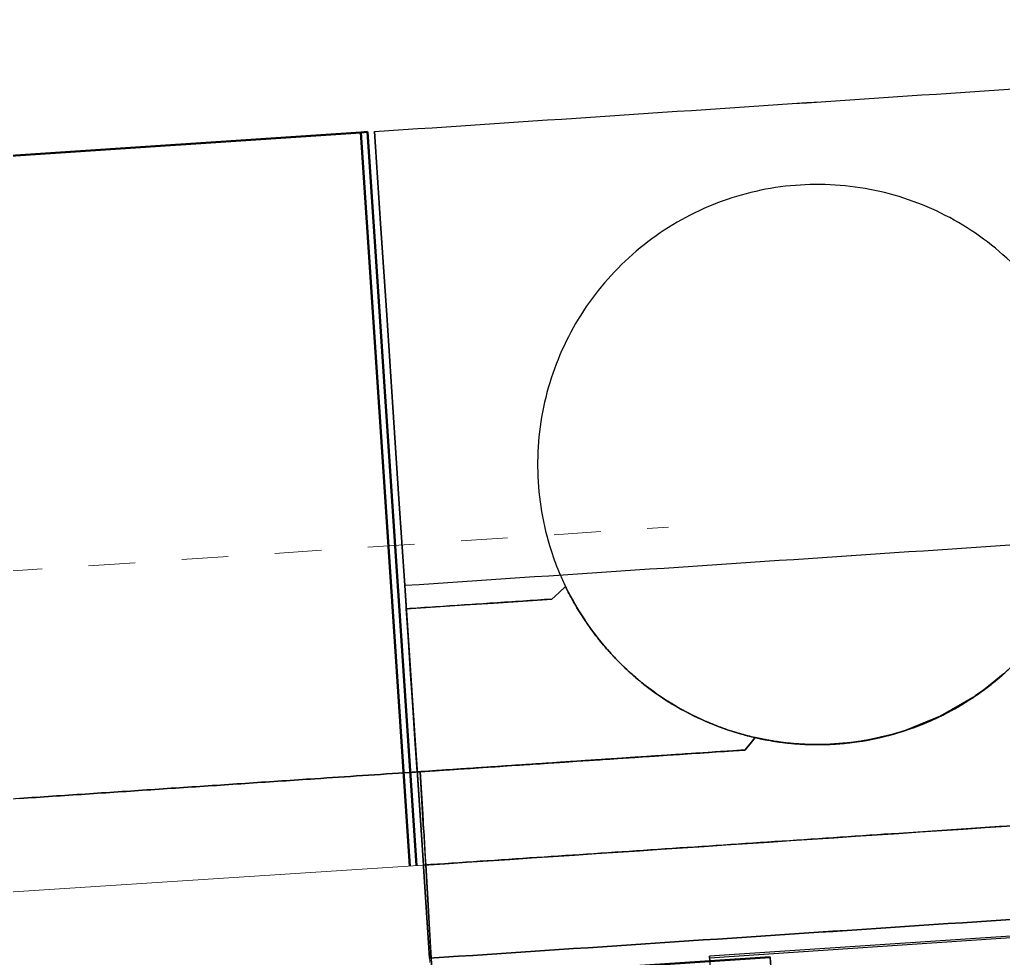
# Model space of a CAD drawing. Header units: metres. Extents: x -1161 to -1081, y 0 to 563.
# Drawn here: x -1095.855 to -1093.747, y 544.943 to 546.954 of the extents above; entities that cross this region are included whole.
import ezdxf

# ---------------------------------------------------------------- set-up
doc = ezdxf.new("R2010")
doc.units = ezdxf.units.M
doc.linetypes.add('JacobsDash', pattern=[0.0045, 0.003, -0.0015])
doc.linetypes.add('JacobsGridLine', pattern=[0.0145, 0.01, -0.001, 0.0025, -0.001])
for name, color, linetype, lineweight in [('A-FLOR', 7, 'Continuous', 50), ('A-FLOR-HDLN', 7, 'JacobsDash', 18), ('A-GENM', 7, 'Continuous', 35), ('S-BEAM', 7, 'Continuous', 50), ('S-GRID', 7, 'Continuous', 9)]:
    doc.layers.add(name, color=color, linetype=linetype, lineweight=lineweight)

# ---------------------------------------------------------------- blocks, each defined once
blk = doc.blocks.new('Foundations-Piles - Px-1200-66435275-DRG-2873121 - DECK SLAB GENERAL ARRANGEMENT PLAN')
at = {"layer": 'A-GENM', "color": 9, "lineweight": 25, "true_color": 0xbebebe}
for start, end in [(98.1818, 106.3636), (98.1818, 106.3636), (90, 98.1818), (90, 98.1818), (81.8182, 90), (81.8182, 90), (73.6364, 81.8182), (73.6364, 81.8182), (106.3636, 114.5455), (106.3636, 114.5455), (65.4545, 73.6364), (65.4545, 73.6364), (114.5455, 122.7273), (114.5455, 122.7273), (57.2727, 65.4545), (57.2727, 65.4545), (122.7273, 128.2031), (122.7273, 128.2031), (49.0909, 57.2727), (49.0909, 57.2727), (128.2132, 130.9091), (128.2132, 130.8448), (130.9091, 139.0909), (131.0714, 138.9381), (130.9091, 131.0714), (40.9091, 49.0909), (40.9091, 49.0909), (139.0909, 147.2727), (139.4167, 147.0378), (139.0909, 139.4167), (138.9381, 139.0909), (32.7273, 40.9091), (32.7273, 40.9091), (147.2727, 155.4545), (147.6999, 155.1449), (147.2727, 147.5551), (147.0378, 147.2727), (24.5455, 32.7273), (24.5455, 32.7273), (155.4545, 163.6364), (155.9382, 163.2609), (155.4545, 155.9382), (155.1676, 155.4545), (16.3636, 24.5455), (16.3636, 24.5455), (163.6364, 171.8182), (163.6364, 164.1427), (163.2889, 163.6364), (8.1818, 16.3636), (8.1818, 16.3636), (164.1427, 171.3874), (171.8182, 180), (171.8182, 172.3212), (171.3874, 171.8182), (0, 8.1818), (0, 8.1818), (172.3212, 179.5267), (179.5267, 180), (180, 180.4794), (180, 188.1818), (351.8182, 0), (351.8182, 0), (180.4794, 185.4352), (185.4352, 187.6589), (188.1818, 196.3636), (188.7301, 188.9568), (188.9568, 193.5449), (343.6364, 351.8182), (343.6364, 351.8182), (193.5449, 195.872), (196.3636, 204.5455), (196.9445, 201.7592), (335.4545, 343.6364), (335.4545, 343.6364), (201.7592, 204.0906), (204.5455, 212.7273), (327.2727, 335.4545), (327.2727, 335.4545), (205.1214, 210.2919), (210.2919, 212.3144), (212.7273, 220.9091), (213.3031, 220.5426), (319.0909, 327.2727), (319.0909, 327.2727), (220.9091, 229.0909), (221.4731, 228.7748), (310.9091, 319.0909), (312.0383, 319.0909), (229.0909, 237.2727), (229.6289, 231.5729), (302.7273, 310.9091), (308.7028, 312.0383), (231.5729, 236.8737), (304.1732, 308.7028), (237.2727, 245.4545), (294.5455, 302.7273), (300.7734, 304.1732), (237.7676, 240.067), (240.067, 244.8605), (296.2941, 300.7734), (244.8605, 245.2495), (245.4545, 253.6364), (245.8854, 248.2707), (286.3636, 294.5455), (292.879, 296.2941), (248.2707, 252.8482), (286.4732, 288.5053), (288.5053, 292.879), (252.8482, 253.4913), (253.6364, 261.8182), (253.9772, 256.376), (256.376, 260.8371), (278.1818, 286.3636), (278.2285, 280.4936), (280.4936, 284.8126), (284.8126, 286.0888), (260.8371, 261.7354), (261.8182, 269.2098), (262.0368, 264.4363), (264.4363, 268.8272), (268.8272, 269.2098), (269.2098, 269.9441), (269.2098, 270), (270, 273.0219), (270, 272.4234), (272.4723, 273.0219), (273.0469, 278.1818), (273.0469, 276.8189), (276.8189, 278.05)]:
    blk.add_arc((0, 0), 0.6, start, end, dxfattribs=at)
at = {"layer": 'A-GENM', "color": 254, "lineweight": 25, "true_color": 0xd1d1d1}
for start, end in [(187.6589, 188.1818), (188.1818, 188.7301), (195.872, 196.3636), (196.3636, 196.9299), (204.0906, 204.9312), (204.9312, 205.1214), (212.3144, 212.9171), (212.9171, 213.3031), (220.5426, 220.8958), (220.9091, 221.4731), (228.8877, 229.6289), (237.0106, 237.2727), (237.2727, 237.7676), (245.2495, 245.8854), (253.4913, 253.9772), (286.0888, 286.3636), (261.8182, 262.0368), (278.05, 278.1818)]:
    blk.add_arc((0, 0), 0.6, start, end, dxfattribs=at)
blk = doc.blocks.new('StitchPour_RS36B_01 - StitchPour_RS36B_01-61148557-DRG-2873121 - DECK SLAB GENERAL ARRANGEMENT PLAN')
at = {"layer": 'A-GENM', "color": 253, "lineweight": 25, "true_color": 0xa3a3a3}
for p, q in [((146.1777, -1.5341), (146.1066, -1.5581)), ((146.1066, -1.5581), (146.0356, -1.5821)), ((146.0356, -1.5821), (145.9645, -1.6062)), ((145.9645, -1.6062), (145.8935, -1.6302)), ((145.8935, -1.6302), (145.8225, -1.6543)), ((145.8225, -1.6543), (145.7514, -1.6783)), ((145.7514, -1.6783), (145.6804, -1.7024)), ((145.6804, -1.7024), (145.6093, -1.7264))]:
    blk.add_line(p, q, dxfattribs=at)
at = {"layer": 'A-GENM', "color": 253, "lineweight": 25, "true_color": 0xa3a3a3, "flags": 128}
blk.add_lwpolyline([(145.6093, -1.7264), (145.6804, -1.7024), (145.7514, -1.6783), (145.8225, -1.6543), (145.8935, -1.6302), (145.9645, -1.6062), (146.0356, -1.5821), (146.1066, -1.5581), (146.1777, -1.5341)], dxfattribs=at)
at = {"layer": 'A-GENM', "color": 253, "lineweight": 25, "true_color": 0xa3a3a3}
for points, knots in [([(147.3113, -4.8835), (147.145, -4.3923), (146.7672, -3.2758), (146.3893, -2.1593), (146.1777, -1.5341)], [-0.1785667, -0.1785667, -0.1785667, -0.1785667, -0.1, 0, 0, 0, 0]), ([(145.6093, -1.7264), (145.7681, -2.1953), (146.0855, -3.1331), (146.4591, -4.237), (146.6739, -4.872), (146.7301, -5.038)], [-1, -1, -1, -1, -0.925, -0.85, -0.8234466, -0.8234466, -0.8234466, -0.8234466])]:
    blk.add_open_spline(points, degree=3, knots=knots, dxfattribs=at)
at = {"layer": 'A-GENM', "color": 9, "lineweight": 25, "true_color": 0xbebebe}
for points in [[(146.4951, -2.472), (146.3893, -2.1593), (146.2835, -1.8467), (146.1777, -1.5341)], [(145.9268, -2.6642), (145.8731, -2.5057), (145.8195, -2.3472), (145.7658, -2.1887)], [(146.8126, -3.4098), (146.7068, -3.0972), (146.601, -2.7846), (146.4951, -2.472)], [(146.2442, -3.602), (146.1384, -3.2894), (146.0326, -2.9768), (145.9268, -2.6642)]]:
    blk.add_open_spline(points, degree=3, dxfattribs=at)
at = {"layer": 'A-GENM', "color": 253, "lineweight": 25, "true_color": 0xa3a3a3}
blk.add_open_spline([(145.7658, -2.1887), (145.7137, -2.0346), (145.6615, -1.8805), (145.6093, -1.7264)], degree=3, dxfattribs=at)
blk = doc.blocks.new('SCR_SE_1 - SCR_SE_1-66993702-DRG-2873121 - DECK SLAB GENERAL ARRANGEMENT PLAN')
at = {"layer": 'A-GENM', "color": 253, "lineweight": 25, "true_color": 0xa3a3a3}
for p, q in [((0, 0.004), (0, 0)), ((0, 0.004), (1.18, 0.004)), ((0.0017, -0.3281), (0, 0.004)), ((0, 0), (1.18, 0)), ((0.0009, -0.1854), (0, 0)), ((1.18, 0), (1.18, 0.004)), ((1.18, 0.004), (1.182, -0.357)), ((1.18, 0), (1.182, -0.357)), ((0.0017, -0.3281), (0.0009, -0.1854)), ((0.0017, -0.3321), (0.0017, -0.3281)), ((1.182, -0.357), (0.0017, -0.3281)), ((0.0017, -0.3318), (0.0017, -0.3281)), ((1.106, -0.3591), (0.0017, -0.3321)), ((1.182, -0.357), (1.182, -0.3609)), ((1.182, -0.357), (1.182, -0.3609)), ((1.1075, -0.3591), (1.106, -0.3591)), ((1.182, -0.3609), (1.1075, -0.3591))]:
    blk.add_line(p, q, dxfattribs=at)
blk = doc.blocks.new('PLATE ph - PLATE ph-V17-DRG-2873121 - DECK SLAB GENERAL ARRANGEMENT PLAN')
at = {"layer": 'A-GENM', "color": 253, "lineweight": 25, "true_color": 0xa3a3a3}
for p, q in [((-1094.2466, 544.9464), (-1094.3763, 544.9378)), ((-1094.3004, 544.9413), (-1094.2465, 544.9449)), ((-1094.2279, 544.6671), (-1094.2466, 544.9464)), ((-1094.2464, 544.9449), (-1094.2466, 544.9464)), ((-1094.2464, 544.9449), (-1094.2278, 544.6657)), ((-1094.3763, 544.9378), (-1094.5259, 544.9278)), ((-1094.5259, 544.9278), (-1094.5073, 544.6485)), ((-1094.5259, 544.9278), (-1094.5258, 544.9263)), ((-1094.5258, 544.9263), (-1094.472, 544.9299)), ((-1094.5073, 544.6485), (-1094.5258, 544.9263)), ((-1094.472, 544.9299), (-1094.3763, 544.9363)), ((-1094.3763, 544.9363), (-1094.3004, 544.9413)), ((-1094.5073, 544.6485), (-1094.455, 544.652)), ((-1094.5072, 544.647), (-1094.5073, 544.6485)), ((-1094.5072, 544.647), (-1094.5073, 544.6485)), ((-1094.4549, 544.6505), (-1094.5072, 544.647)), ((-1094.455, 544.652), (-1094.3647, 544.658)), ((-1094.3646, 544.6565), (-1094.4549, 544.6505)), ((-1094.3591, 544.6569), (-1094.3637, 544.6566)), ((-1094.3636, 544.6581), (-1094.3592, 544.6584)), ((-1094.3592, 544.6584), (-1094.2834, 544.6634)), ((-1094.2833, 544.662), (-1094.3591, 544.6569)), ((-1094.2834, 544.6634), (-1094.2279, 544.6671)), ((-1094.2278, 544.6657), (-1094.2833, 544.662)), ((-1094.2279, 544.6671), (-1094.2278, 544.6657))]:
    blk.add_line(p, q, dxfattribs=at)
blk = doc.blocks.new('T2DPAA-T2D-C3S-RS-M3D-100334_rvt-1-DRG-2873121 - DECK SLAB GENERAL ARRANGEMENT PLAN')
at = {"layer": 'A-GENM', "color": 9, "lineweight": 25, "true_color": 0xbebebe}
for p, q in [((-1095.0948, 546.7141), (-1095.0816, 546.5173)), ((-1095.0816, 546.5173), (-1095.0685, 546.3206)), ((-1095.0685, 546.3206), (-1095.0554, 546.1238)), ((-1095.0554, 546.1238), (-1095.0423, 545.927)), ((-1095.0423, 545.927), (-1095.0299, 545.7413)), ((-1095.0299, 545.7413), (-1095.0292, 545.7302)), ((-1095.0292, 545.7302), (-1095.016, 545.5334)), ((-1094.7145, 545.7124), (-1094.6999, 545.7259)), ((-1094.6999, 545.7259), (-1094.7145, 545.7124)), ((-1094.6999, 545.7259), (-1094.6853, 545.7394)), ((-1094.6853, 545.7394), (-1094.6999, 545.7259)), ((-1094.9018, 545.6999), (-1094.8394, 545.704)), ((-1094.8394, 545.704), (-1094.777, 545.7082)), ((-1094.777, 545.7082), (-1094.7145, 545.7124)), ((-1095.0266, 545.6915), (-1094.9642, 545.6957)), ((-1095.0219, 545.6217), (-1095.0266, 545.6915)), ((-1095.0266, 545.6915), (-1095.0219, 545.6217)), ((-1094.9642, 545.6957), (-1094.9018, 545.6999)), ((-1095.0173, 545.5518), (-1095.0219, 545.6217)), ((-1095.0219, 545.6217), (-1095.0173, 545.5518)), ((-1095.0126, 545.482), (-1095.0173, 545.5518)), ((-1095.0173, 545.5518), (-1095.0126, 545.482)), ((-1095.016, 545.5334), (-1095.0029, 545.3366)), ((-1093.7471, 545.5519), (-1093.7867, 545.5196)), ((-1093.7867, 545.5196), (-1093.8071, 545.505)), ((-1093.8115, 545.5021), (-1093.8821, 545.4615)), ((-1093.8096, 545.5034), (-1093.8115, 545.5021)), ((-1095.008, 545.4121), (-1095.0126, 545.482)), ((-1095.0126, 545.482), (-1095.008, 545.4121)), ((-1093.8821, 545.4615), (-1093.9575, 545.4309)), ((-1093.9595, 545.4302), (-1093.9858, 545.4223)), ((-1093.9575, 545.4309), (-1093.9595, 545.4302)), ((-1095.0033, 545.3423), (-1095.008, 545.4121)), ((-1095.008, 545.4121), (-1095.0033, 545.3423)), ((-1094.279, 545.4158), (-1094.3007, 545.3892)), ((-1094.279, 545.4158), (-1094.2898, 545.4025)), ((-1094.2898, 545.4025), (-1094.279, 545.4158)), ((-1094.2898, 545.4025), (-1094.279, 545.4158)), ((-1094.279, 545.4158), (-1094.2898, 545.4025)), ((-1094.279, 545.4158), (-1094.2898, 545.4025)), ((-1094.2436, 545.4089), (-1094.279, 545.4158)), ((-1094.2072, 545.404), (-1094.2436, 545.4089)), ((-1094.0476, 545.4087), (-1094.0734, 545.4051)), ((-1094.0427, 545.4096), (-1094.0466, 545.4089)), ((-1094.0405, 545.4099), (-1094.042, 545.4097)), ((-1094.0363, 545.4107), (-1094.0405, 545.4099)), ((-1093.9858, 545.4223), (-1094.0363, 545.4107)), ((-1094.3007, 545.3892), (-1094.5115, 545.3751)), ((-1094.2898, 545.4025), (-1094.3007, 545.3892)), ((-1094.3007, 545.3892), (-1094.2898, 545.4025)), ((-1094.3007, 545.3892), (-1094.2898, 545.4025)), ((-1094.2898, 545.4025), (-1094.3007, 545.3892)), ((-1094.2898, 545.4025), (-1094.3007, 545.3892)), ((-1094.1986, 545.4031), (-1094.2072, 545.404)), ((-1094.1592, 545.4009), (-1094.1986, 545.4031)), ((-1094.1236, 545.4011), (-1094.1592, 545.4009)), ((-1094.1172, 545.4014), (-1094.1236, 545.4011)), ((-1094.0734, 545.4051), (-1094.1172, 545.4014)), ((-1094.512, 545.3751), (-1094.9967, 545.3427)), ((-1095.0029, 545.3366), (-1094.99, 545.1426)), ((-1094.9894, 545.2182), (-1094.9967, 545.3427)), ((-1094.985, 545.143), (-1094.9893, 545.2174)), ((-1094.99, 545.1426), (-1094.9898, 545.1398)), ((-1094.9898, 545.1398), (-1094.9767, 544.9431)), ((-1094.985, 545.143), (-1094.9807, 545.0696)), ((-1094.9733, 544.9433), (-1094.985, 545.143)), ((-1094.9807, 545.0696), (-1094.9753, 544.9786)), ((-1094.9753, 544.9786), (-1094.9733, 544.9433))]:
    blk.add_line(p, q, dxfattribs=at)
at = {"layer": 'A-GENM', "color": 253, "lineweight": 25, "true_color": 0xa3a3a3}
for p, q in [((-1095.0292, 545.7302), (-1095.0299, 545.7413)), ((-1095.016, 545.5334), (-1095.0292, 545.7302)), ((-1095.0029, 545.3366), (-1095.016, 545.5334)), ((-1094.99, 545.1426), (-1095.0029, 545.3366)), ((-1094.9733, 544.9433), (-1094.97, 544.8876)), ((-1094.964, 544.7844), (-1094.9733, 544.9433))]:
    blk.add_line(p, q, dxfattribs=at)
at = {"layer": 'A-GENM', "color": 253, "lineweight": 25, "true_color": 0xa3a3a3, "flags": 128}
for points in [[(-1095.0299, 545.7413), (-1095.0423, 545.927), (-1095.0554, 546.1238), (-1095.0685, 546.3206), (-1095.0816, 546.5173), (-1095.0948, 546.7141)], [(-1094.9767, 544.9431), (-1094.9898, 545.1398), (-1094.99, 545.1426)]]:
    blk.add_lwpolyline(points, dxfattribs=at)
at = {"layer": 'A-GENM', "color": 9, "lineweight": 25, "true_color": 0xbebebe, "flags": 128}
for points in [[(-1094.9967, 545.3427), (-1094.9913, 545.2517), (-1094.9894, 545.2182)], [(-1094.9893, 545.2174), (-1094.986, 545.1607), (-1094.985, 545.143)]]:
    blk.add_lwpolyline(points, dxfattribs=at)
at = {"layer": 'A-GENM', "color": 253, "lineweight": 25, "true_color": 0xa3a3a3}
for points, knots in [([(-1095.0948, 546.7141), (-1094.436, 546.7581), (-1093.2382, 546.838), (-1092.0406, 546.9178), (-1091.5016, 546.9537)], [0, 0, 0, 0, 0.1, 0.1818428, 0.1818428, 0.1818428, 0.1818428]), ([(-1094.9767, 544.9431), (-1094.6475, 544.965), (-1093.989, 545.009), (-1093.0011, 545.0749), (-1092.1719, 545.1301), (-1091.6721, 545.1634), (-1091.5016, 545.1748)], [0, 0, 0, 0, 0.05, 0.1, 0.15, 0.1758866, 0.1758866, 0.1758866, 0.1758866])]:
    blk.add_open_spline(points, degree=3, knots=knots, dxfattribs=at)
at = {"layer": 'A-GENM', "color": 9, "lineweight": 25, "true_color": 0xbebebe}
for points in [[(-1094.1067, 546.7801), (-1093.7773, 546.802), (-1093.448, 546.824), (-1093.1187, 546.8459)], [(-1095.0948, 546.7141), (-1094.7654, 546.7361), (-1094.436, 546.7581), (-1094.1067, 546.7801)], [(-1094.6853, 545.7394), (-1094.6851, 545.7389), (-1094.6849, 545.7385), (-1094.6847, 545.7381)], [(-1094.6847, 545.7381), (-1094.6849, 545.7385), (-1094.6851, 545.7389), (-1094.6853, 545.7394)], [(-1094.6843, 545.7373), (-1094.6841, 545.7368), (-1094.6838, 545.7364), (-1094.6836, 545.736)], [(-1094.6836, 545.736), (-1094.6838, 545.7364), (-1094.6841, 545.7368), (-1094.6843, 545.7373)], [(-1094.6836, 545.736), (-1094.6781, 545.7247), (-1094.6722, 545.7137), (-1094.666, 545.7028)], [(-1094.666, 545.7028), (-1094.6722, 545.7137), (-1094.6781, 545.7247), (-1094.6836, 545.736)], [(-1094.8394, 545.704), (-1094.8602, 545.7026), (-1094.881, 545.7012), (-1094.9018, 545.6999)], [(-1094.777, 545.7082), (-1094.7978, 545.7068), (-1094.8186, 545.7054), (-1094.8394, 545.704)], [(-1094.7145, 545.7124), (-1094.7353, 545.711), (-1094.7561, 545.7096), (-1094.777, 545.7082)], [(-1094.666, 545.7028), (-1094.6592, 545.6909), (-1094.6519, 545.6792), (-1094.6443, 545.6677)], [(-1094.6443, 545.6677), (-1094.6519, 545.6792), (-1094.6592, 545.6909), (-1094.666, 545.7028)], [(-1094.9642, 545.6957), (-1094.985, 545.6943), (-1095.0058, 545.6929), (-1095.0266, 545.6915)], [(-1094.9018, 545.6999), (-1094.9226, 545.6985), (-1094.9434, 545.6971), (-1094.9642, 545.6957)], [(-1094.6443, 545.6677), (-1094.6436, 545.6667), (-1094.643, 545.6657), (-1094.6423, 545.6647)], [(-1094.6423, 545.6647), (-1094.643, 545.6657), (-1094.6436, 545.6667), (-1094.6443, 545.6677)], [(-1094.6423, 545.6647), (-1094.6419, 545.6641), (-1094.6415, 545.6635), (-1094.6411, 545.6629)], [(-1094.6411, 545.6629), (-1094.6415, 545.6635), (-1094.6419, 545.6641), (-1094.6423, 545.6647)], [(-1094.6407, 545.6623), (-1094.6403, 545.6618), (-1094.6399, 545.6612), (-1094.6395, 545.6606)], [(-1094.6395, 545.6606), (-1094.6399, 545.6612), (-1094.6403, 545.6618), (-1094.6407, 545.6623)], [(-1094.6395, 545.6606), (-1094.6333, 545.6516), (-1094.6269, 545.6428), (-1094.6202, 545.6341)], [(-1094.6202, 545.6341), (-1094.6118, 545.6232), (-1094.603, 545.6126), (-1094.5938, 545.6023)], [(-1094.5938, 545.6023), (-1094.603, 545.6126), (-1094.6118, 545.6232), (-1094.6202, 545.6341)], [(-1094.5938, 545.6023), (-1094.5926, 545.6009), (-1094.5913, 545.5995), (-1094.59, 545.5981)], [(-1094.59, 545.5981), (-1094.5913, 545.5995), (-1094.5926, 545.6009), (-1094.5938, 545.6023)], [(-1094.59, 545.5981), (-1094.5888, 545.5967), (-1094.5875, 545.5954), (-1094.5863, 545.594)], [(-1094.5863, 545.594), (-1094.5875, 545.5954), (-1094.5888, 545.5967), (-1094.59, 545.5981)], [(-1094.5853, 545.593), (-1094.5788, 545.586), (-1094.5722, 545.5791), (-1094.5654, 545.5724)], [(-1094.5654, 545.5724), (-1094.5722, 545.5791), (-1094.5788, 545.586), (-1094.5853, 545.593)], [(-1094.5654, 545.5724), (-1094.5555, 545.5628), (-1094.5454, 545.5535), (-1094.5349, 545.5445)], [(-1094.5349, 545.5445), (-1094.5454, 545.5535), (-1094.5555, 545.5628), (-1094.5654, 545.5724)], [(-1094.5349, 545.5445), (-1094.5329, 545.5428), (-1094.5308, 545.5411), (-1094.5288, 545.5394)], [(-1094.5288, 545.5394), (-1094.5308, 545.5411), (-1094.5329, 545.5428), (-1094.5349, 545.5445)], [(-1094.5276, 545.5384), (-1094.5259, 545.537), (-1094.5241, 545.5355), (-1094.5224, 545.5341)], [(-1094.5224, 545.5341), (-1094.5241, 545.5355), (-1094.5259, 545.537), (-1094.5276, 545.5384)], [(-1094.5224, 545.5341), (-1094.5159, 545.5289), (-1094.5093, 545.5238), (-1094.5026, 545.5188)], [(-1094.5026, 545.5188), (-1094.5093, 545.5238), (-1094.5159, 545.5289), (-1094.5224, 545.5341)], [(-1093.7471, 545.5519), (-1093.7649, 545.536), (-1093.7837, 545.5213), (-1093.8033, 545.5077)], [(-1093.7472, 545.5518), (-1093.7581, 545.5421), (-1093.7694, 545.5328), (-1093.7811, 545.5239)], [(-1094.5026, 545.5188), (-1094.4915, 545.5106), (-1094.4802, 545.5028), (-1094.4686, 545.4953)], [(-1094.4686, 545.4953), (-1094.4802, 545.5028), (-1094.4915, 545.5106), (-1094.5026, 545.5188)], [(-1093.7811, 545.5239), (-1093.7883, 545.5183), (-1093.7957, 545.5129), (-1093.8033, 545.5077)], [(-1094.4686, 545.4953), (-1094.4657, 545.4935), (-1094.4627, 545.4916), (-1094.4598, 545.4898)], [(-1094.4598, 545.4898), (-1094.4627, 545.4916), (-1094.4657, 545.4935), (-1094.4686, 545.4953)], [(-1093.8169, 545.4986), (-1093.8291, 545.4906), (-1093.8416, 545.483), (-1093.8544, 545.4759)], [(-1093.8133, 545.5009), (-1093.8145, 545.5001), (-1093.8157, 545.4993), (-1093.8169, 545.4986)], [(-1093.8106, 545.5027), (-1093.8115, 545.5021), (-1093.8124, 545.5015), (-1093.8133, 545.5009)], [(-1093.8106, 545.5027), (-1093.8115, 545.5021), (-1093.8124, 545.5015), (-1093.8133, 545.501)], [(-1093.8089, 545.5039), (-1093.8095, 545.5035), (-1093.81, 545.5031), (-1093.8106, 545.5027)], [(-1093.8089, 545.5038), (-1093.8095, 545.5035), (-1093.8101, 545.5031), (-1093.8106, 545.5027)], [(-1093.8033, 545.5077), (-1093.8046, 545.5068), (-1093.8059, 545.5059), (-1093.8072, 545.505)], [(-1093.8033, 545.5077), (-1093.8046, 545.5068), (-1093.8059, 545.5059), (-1093.8072, 545.505)], [(-1094.4595, 545.4897), (-1094.457, 545.4881), (-1094.4545, 545.4866), (-1094.4519, 545.4851)], [(-1094.4519, 545.4851), (-1094.4544, 545.4866), (-1094.457, 545.4881), (-1094.4595, 545.4897)], [(-1094.4519, 545.4851), (-1094.4457, 545.4814), (-1094.4394, 545.4778), (-1094.433, 545.4743)], [(-1094.433, 545.4743), (-1094.4394, 545.4778), (-1094.4457, 545.4814), (-1094.4519, 545.4851)], [(-1094.433, 545.4743), (-1094.4209, 545.4677), (-1094.4086, 545.4615), (-1094.3961, 545.4557)], [(-1094.3961, 545.4557), (-1094.4086, 545.4615), (-1094.421, 545.4677), (-1094.433, 545.4743)], [(-1093.8544, 545.4759), (-1093.8617, 545.4719), (-1093.869, 545.468), (-1093.8764, 545.4643)], [(-1094.3961, 545.4557), (-1094.3922, 545.4539), (-1094.3883, 545.4522), (-1094.3844, 545.4505)], [(-1094.3844, 545.4505), (-1094.3883, 545.4522), (-1094.3922, 545.4539), (-1094.3961, 545.4557)], [(-1094.3844, 545.4505), (-1094.3837, 545.4502), (-1094.3831, 545.4499), (-1094.3824, 545.4496)], [(-1094.3824, 545.4496), (-1094.3831, 545.4499), (-1094.3837, 545.4502), (-1094.3844, 545.4505)], [(-1094.3754, 545.4467), (-1094.3773, 545.4475), (-1094.3792, 545.4483), (-1094.3811, 545.4491)], [(-1093.8935, 545.4561), (-1093.9068, 545.45), (-1093.9203, 545.4443), (-1093.934, 545.4392)], [(-1093.8856, 545.4598), (-1093.9014, 545.4522), (-1093.9175, 545.4454), (-1093.9339, 545.4392)], [(-1093.8856, 545.4598), (-1093.8882, 545.4586), (-1093.8909, 545.4573), (-1093.8935, 545.4561)], [(-1093.8767, 545.4642), (-1093.8796, 545.4628), (-1093.8825, 545.4613), (-1093.8854, 545.4599)], [(-1093.8767, 545.4642), (-1093.8795, 545.4627), (-1093.8824, 545.4613), (-1093.8854, 545.4599)], [(-1094.3754, 545.4467), (-1094.3697, 545.4443), (-1094.3639, 545.442), (-1094.358, 545.4398)], [(-1094.358, 545.4398), (-1094.3639, 545.442), (-1094.3697, 545.4443), (-1094.3754, 545.4467)], [(-1094.358, 545.4398), (-1094.3451, 545.4349), (-1094.3321, 545.4304), (-1094.3189, 545.4264)], [(-1094.3189, 545.4264), (-1094.3321, 545.4304), (-1094.3451, 545.4349), (-1094.358, 545.4398)], [(-1093.9654, 545.4283), (-1093.987, 545.4215), (-1094.0089, 545.416), (-1094.0311, 545.4117)], [(-1093.9655, 545.4283), (-1093.9688, 545.4273), (-1093.9722, 545.4262), (-1093.9755, 545.4252)], [(-1093.9626, 545.4292), (-1093.9636, 545.4289), (-1093.9645, 545.4286), (-1093.9655, 545.4283)], [(-1093.9626, 545.4292), (-1093.9635, 545.4289), (-1093.9645, 545.4286), (-1093.9654, 545.4283)], [(-1093.9556, 545.4315), (-1093.958, 545.4307), (-1093.9603, 545.43), (-1093.9626, 545.4292)], [(-1093.9556, 545.4315), (-1093.9579, 545.4307), (-1093.9603, 545.43), (-1093.9626, 545.4292)], [(-1093.9516, 545.4329), (-1093.9529, 545.4324), (-1093.9543, 545.4319), (-1093.9556, 545.4315)], [(-1093.934, 545.4392), (-1093.9398, 545.437), (-1093.9457, 545.4349), (-1093.9516, 545.4329)], [(-1093.9339, 545.4392), (-1093.9397, 545.437), (-1093.9456, 545.4349), (-1093.9515, 545.4329)], [(-1094.3189, 545.4264), (-1094.314, 545.425), (-1094.309, 545.4235), (-1094.3041, 545.4222)], [(-1094.3041, 545.4222), (-1094.309, 545.4235), (-1094.314, 545.425), (-1094.3189, 545.4264)], [(-1094.3041, 545.4222), (-1094.302, 545.4216), (-1094.2999, 545.421), (-1094.2977, 545.4205)], [(-1094.2977, 545.4205), (-1094.2999, 545.421), (-1094.302, 545.4216), (-1094.3041, 545.4222)], [(-1094.2969, 545.4202), (-1094.2961, 545.42), (-1094.2953, 545.4198), (-1094.2945, 545.4196)], [(-1094.2945, 545.4196), (-1094.2953, 545.4198), (-1094.2961, 545.42), (-1094.2969, 545.4202)], [(-1094.2945, 545.4196), (-1094.2893, 545.4183), (-1094.2842, 545.417), (-1094.279, 545.4158)], [(-1094.279, 545.4158), (-1094.2842, 545.417), (-1094.2893, 545.4183), (-1094.2945, 545.4196)], [(-1094.2359, 545.4077), (-1094.2504, 545.4099), (-1094.2647, 545.4126), (-1094.279, 545.4158)], [(-1094.2206, 545.4055), (-1094.2402, 545.408), (-1094.2597, 545.4114), (-1094.279, 545.4158)], [(-1094.2206, 545.4055), (-1094.2257, 545.4062), (-1094.2308, 545.4069), (-1094.2359, 545.4077)], [(-1094.0612, 545.4067), (-1094.0757, 545.4046), (-1094.0902, 545.4031), (-1094.1048, 545.4021)], [(-1094.0492, 545.4085), (-1094.0532, 545.4078), (-1094.0572, 545.4072), (-1094.0612, 545.4067)], [(-1094.0462, 545.409), (-1094.0472, 545.4088), (-1094.0482, 545.4087), (-1094.0492, 545.4085)], [(-1094.0462, 545.409), (-1094.0472, 545.4088), (-1094.0482, 545.4086), (-1094.0492, 545.4085)], [(-1094.0427, 545.4096), (-1094.0435, 545.4094), (-1094.0442, 545.4093), (-1094.045, 545.4092)], [(-1094.0427, 545.4096), (-1094.0435, 545.4094), (-1094.0442, 545.4093), (-1094.045, 545.4092)], [(-1094.0386, 545.4103), (-1094.0396, 545.4101), (-1094.0407, 545.4099), (-1094.0417, 545.4097)], [(-1094.0386, 545.4103), (-1094.0396, 545.4101), (-1094.0407, 545.4099), (-1094.0417, 545.4097)], [(-1094.0311, 545.4117), (-1094.0336, 545.4112), (-1094.0361, 545.4108), (-1094.0386, 545.4103)], [(-1094.0311, 545.4117), (-1094.0336, 545.4112), (-1094.0361, 545.4107), (-1094.0386, 545.4103)], [(-1094.018, 545.4144), (-1094.0224, 545.4134), (-1094.0267, 545.4126), (-1094.0311, 545.4117)], [(-1093.9755, 545.4252), (-1093.9896, 545.4211), (-1094.0037, 545.4175), (-1094.018, 545.4144)], [(-1094.3007, 545.3892), (-1094.3241, 545.3877), (-1094.3475, 545.3861), (-1094.371, 545.3845)], [(-1094.3007, 545.3892), (-1094.3239, 545.3877), (-1094.3471, 545.3861), (-1094.3703, 545.3846)], [(-1094.2095, 545.4042), (-1094.2132, 545.4046), (-1094.2169, 545.405), (-1094.2206, 545.4055)], [(-1094.2095, 545.4042), (-1094.2132, 545.4046), (-1094.2169, 545.405), (-1094.2206, 545.4055)], [(-1094.2032, 545.4036), (-1094.2053, 545.4038), (-1094.2074, 545.404), (-1094.2095, 545.4042)], [(-1094.2033, 545.4036), (-1094.2053, 545.4038), (-1094.2074, 545.404), (-1094.2095, 545.4042)], [(-1094.1965, 545.4029), (-1094.1988, 545.4031), (-1094.201, 545.4033), (-1094.2033, 545.4036)], [(-1094.1965, 545.403), (-1094.1988, 545.4031), (-1094.201, 545.4034), (-1094.2032, 545.4036)], [(-1094.1924, 545.4026), (-1094.1938, 545.4027), (-1094.1952, 545.4028), (-1094.1965, 545.403)], [(-1094.1486, 545.4008), (-1094.1632, 545.4008), (-1094.1778, 545.4015), (-1094.1924, 545.4026)], [(-1094.1348, 545.4008), (-1094.1394, 545.4008), (-1094.144, 545.4007), (-1094.1486, 545.4008)], [(-1094.1238, 545.4011), (-1094.1275, 545.401), (-1094.1312, 545.4009), (-1094.1348, 545.4008)], [(-1094.1238, 545.4011), (-1094.1275, 545.401), (-1094.1311, 545.4009), (-1094.1348, 545.4008)], [(-1094.1133, 545.4016), (-1094.1167, 545.4014), (-1094.1201, 545.4013), (-1094.1235, 545.4011)], [(-1094.1133, 545.4016), (-1094.1167, 545.4014), (-1094.1201, 545.4013), (-1094.1234, 545.4011)], [(-1094.1048, 545.4021), (-1094.1076, 545.4019), (-1094.1105, 545.4017), (-1094.1133, 545.4016)], [(-1094.652, 545.3658), (-1094.6754, 545.3642), (-1094.6988, 545.3626), (-1094.7223, 545.3611)], [(-1094.6487, 545.366), (-1094.6719, 545.3644), (-1094.6951, 545.3629), (-1094.7183, 545.3613)], [(-1094.5817, 545.3704), (-1094.6052, 545.3689), (-1094.6286, 545.3673), (-1094.652, 545.3658)], [(-1094.5791, 545.3706), (-1094.6023, 545.3691), (-1094.6255, 545.3675), (-1094.6487, 545.366)], [(-1094.512, 545.3751), (-1094.544, 545.373), (-1094.576, 545.3708), (-1094.6081, 545.3687)], [(-1094.5115, 545.3751), (-1094.5349, 545.3736), (-1094.5583, 545.372), (-1094.5817, 545.3704)], [(-1094.512, 545.3751), (-1094.5343, 545.3736), (-1094.5567, 545.3721), (-1094.5791, 545.3706)], [(-1094.4412, 545.3798), (-1094.4646, 545.3783), (-1094.4881, 545.3767), (-1094.5115, 545.3751)], [(-1094.5095, 545.3753), (-1094.5102, 545.3752), (-1094.5108, 545.3752), (-1094.5115, 545.3751)], [(-1094.371, 545.3845), (-1094.4171, 545.3814), (-1094.4633, 545.3784), (-1094.5095, 545.3753)], [(-1094.371, 545.3845), (-1094.3944, 545.383), (-1094.4178, 545.3814), (-1094.4412, 545.3798)], [(-1094.933, 545.347), (-1094.9565, 545.3454), (-1094.9799, 545.3439), (-1095.0033, 545.3423)], [(-1094.9271, 545.3474), (-1094.9503, 545.3458), (-1094.9735, 545.3443), (-1094.9967, 545.3427)], [(-1094.8628, 545.3517), (-1094.8862, 545.3501), (-1094.9096, 545.3485), (-1094.933, 545.347)], [(-1094.8575, 545.352), (-1094.8807, 545.3505), (-1094.9039, 545.3489), (-1094.9271, 545.3474)], [(-1094.7925, 545.3564), (-1094.8159, 545.3548), (-1094.8394, 545.3532), (-1094.8628, 545.3517)], [(-1094.7879, 545.3567), (-1094.8111, 545.3551), (-1094.8343, 545.3536), (-1094.8575, 545.352)], [(-1094.7223, 545.3611), (-1094.7457, 545.3595), (-1094.7691, 545.3579), (-1094.7925, 545.3564)], [(-1094.7183, 545.3613), (-1094.7415, 545.3598), (-1094.7647, 545.3582), (-1094.7879, 545.3567)], [(-1095.3633, 545.3182), (-1095.3399, 545.3198), (-1095.3165, 545.3214), (-1095.2931, 545.3229)], [(-1095.2931, 545.3229), (-1095.2697, 545.3245), (-1095.2462, 545.3261), (-1095.2228, 545.3276)], [(-1095.2228, 545.3276), (-1095.1887, 545.3299), (-1095.1545, 545.3322), (-1095.1204, 545.3345)], [(-1095.1204, 545.3345), (-1095.0862, 545.3368), (-1095.0521, 545.339), (-1095.0179, 545.3413)], [(-1095.0179, 545.3413), (-1095.013, 545.3416), (-1095.0082, 545.342), (-1095.0033, 545.3423)], [(-1094.9967, 545.3427), (-1094.9989, 545.3426), (-1095.0011, 545.3424), (-1095.0033, 545.3423)], [(-1095.6444, 545.2995), (-1095.6209, 545.301), (-1095.5975, 545.3026), (-1095.5741, 545.3042)], [(-1095.5741, 545.3042), (-1095.5507, 545.3057), (-1095.5273, 545.3073), (-1095.5038, 545.3089)], [(-1095.5038, 545.3089), (-1095.4804, 545.3104), (-1095.457, 545.312), (-1095.4336, 545.3135)], [(-1095.4336, 545.3135), (-1095.4102, 545.3151), (-1095.3867, 545.3167), (-1095.3633, 545.3182)], [(-1095.8552, 545.2854), (-1095.8317, 545.2869), (-1095.8083, 545.2885), (-1095.7849, 545.2901)], [(-1095.7849, 545.2901), (-1095.7615, 545.2916), (-1095.7381, 545.2932), (-1095.7146, 545.2948)], [(-1095.7146, 545.2948), (-1095.6912, 545.2963), (-1095.6678, 545.2979), (-1095.6444, 545.2995)], [(-1093.0011, 545.0748), (-1093.3304, 545.0529), (-1093.6597, 545.0309), (-1093.9889, 545.009)], [(-1093.9889, 545.009), (-1094.3182, 544.987), (-1094.6475, 544.965), (-1094.9767, 544.9431)]]:
    blk.add_open_spline(points, degree=3, dxfattribs=at)
for points, knots in [([(-1094.6202, 545.6341), (-1094.6244, 545.6396), (-1094.6309, 545.6484), (-1094.6372, 545.6573), (-1094.6395, 545.6606)], [0.76923077, 0.76923077, 0.76923077, 0.76923077, 0.80769231, 0.83022609, 0.83022609, 0.83022609, 0.83022609]), ([(-1093.8133, 545.501), (-1093.8266, 545.4921), (-1093.8474, 545.4794), (-1093.869, 545.468), (-1093.8764, 545.4643)], [0.57323132, 0.57323132, 0.57323132, 0.57323132, 0.61538462, 0.63731834, 0.63731834, 0.63731834, 0.63731834]), ([(-1094.3811, 545.4491), (-1094.3798, 545.4485), (-1094.3779, 545.4477), (-1094.376, 545.4469), (-1094.3754, 545.4467)], [0.79980757, 0.79980757, 0.79980757, 0.79980757, 0.80769231, 0.81128819, 0.81128819, 0.81128819, 0.81128819]), ([(-1093.9515, 545.4329), (-1093.9525, 545.4325), (-1093.9539, 545.4321), (-1093.9553, 545.4316), (-1093.9556, 545.4315)], [0.708753392, 0.708753392, 0.708753392, 0.708753392, 0.711538462, 0.712533163, 0.712533163, 0.712533163, 0.712533163]), ([(-1094.0492, 545.4085), (-1094.0532, 545.4078), (-1094.0744, 545.4046), (-1094.0959, 545.4025), (-1094.1133, 545.4016)], [0.79708792, 0.79708792, 0.79708792, 0.79708792, 0.80769231, 0.85368723, 0.85368723, 0.85368723, 0.85368723]), ([(-1094.3007, 545.3892), (-1094.369, 545.3847), (-1094.4393, 545.38), (-1094.5095, 545.3753), (-1094.5115, 545.3751)], [-1, -1, -1, -1, -0.7777778, -0.7714165, -0.7714165, -0.7714165, -0.7714165]), ([(-1094.1348, 545.4008), (-1094.1467, 545.4006), (-1094.1673, 545.4009), (-1094.1879, 545.4022), (-1094.1965, 545.4029)], [0.87256601, 0.87256601, 0.87256601, 0.87256601, 0.90384615, 0.9267285, 0.9267285, 0.9267285, 0.9267285]), ([(-1094.6081, 545.3687), (-1094.6422, 545.3664), (-1094.7105, 545.3618), (-1094.813, 545.355), (-1094.9084, 545.3486), (-1094.9696, 545.3445), (-1094.9967, 545.3427)], [-0.6666667, -0.6666667, -0.6666667, -0.6666667, -0.5555556, -0.4444444, -0.3333333, -0.2452664, -0.2452664, -0.2452664, -0.2452664])]:
    blk.add_open_spline(points, degree=3, knots=knots, dxfattribs=at)
at = {"layer": 'A-GENM', "color": 254, "lineweight": 25, "true_color": 0xd1d1d1}
for points in [[(-1093.7811, 545.5239), (-1093.7694, 545.5328), (-1093.7581, 545.5421), (-1093.7472, 545.5518)], [(-1093.8033, 545.5077), (-1093.7957, 545.513), (-1093.7883, 545.5183), (-1093.7811, 545.5239)], [(-1093.8544, 545.4759), (-1093.8416, 545.483), (-1093.8291, 545.4906), (-1093.8169, 545.4986)], [(-1093.8169, 545.4986), (-1093.8157, 545.4994), (-1093.8145, 545.5001), (-1093.8133, 545.5009)], [(-1093.8133, 545.5009), (-1093.8124, 545.5015), (-1093.8115, 545.5021), (-1093.8106, 545.5027)], [(-1093.8106, 545.5027), (-1093.8101, 545.5031), (-1093.8095, 545.5035), (-1093.8089, 545.5038)], [(-1093.8072, 545.505), (-1093.8059, 545.5059), (-1093.8046, 545.5068), (-1093.8033, 545.5077)], [(-1093.8764, 545.4643), (-1093.869, 545.468), (-1093.8617, 545.4719), (-1093.8544, 545.4759)], [(-1093.934, 545.4392), (-1093.9203, 545.4443), (-1093.9068, 545.45), (-1093.8935, 545.4561)], [(-1093.8935, 545.4561), (-1093.8909, 545.4573), (-1093.8882, 545.4585), (-1093.8856, 545.4598)], [(-1093.8854, 545.4599), (-1093.8825, 545.4613), (-1093.8796, 545.4627), (-1093.8767, 545.4642)], [(-1093.9755, 545.4252), (-1093.9722, 545.4262), (-1093.9688, 545.4273), (-1093.9655, 545.4283)], [(-1093.9655, 545.4283), (-1093.9645, 545.4286), (-1093.9636, 545.4289), (-1093.9626, 545.4292)], [(-1093.9626, 545.4292), (-1093.9603, 545.43), (-1093.958, 545.4307), (-1093.9556, 545.4315)], [(-1093.9516, 545.4329), (-1093.9457, 545.4349), (-1093.9398, 545.437), (-1093.934, 545.4392)], [(-1094.279, 545.4158), (-1094.2647, 545.4126), (-1094.2504, 545.4099), (-1094.2359, 545.4076)], [(-1094.2359, 545.4076), (-1094.2308, 545.4069), (-1094.2257, 545.4062), (-1094.2206, 545.4055)], [(-1094.1048, 545.4021), (-1094.0902, 545.4031), (-1094.0757, 545.4046), (-1094.0612, 545.4067)], [(-1094.0612, 545.4067), (-1094.0572, 545.4072), (-1094.0532, 545.4078), (-1094.0492, 545.4085)], [(-1094.0492, 545.4085), (-1094.0482, 545.4086), (-1094.0472, 545.4088), (-1094.0462, 545.409)], [(-1094.045, 545.4092), (-1094.0442, 545.4093), (-1094.0435, 545.4094), (-1094.0427, 545.4096)], [(-1094.0417, 545.4097), (-1094.0407, 545.4099), (-1094.0396, 545.4101), (-1094.0386, 545.4103)], [(-1094.0386, 545.4103), (-1094.0361, 545.4107), (-1094.0336, 545.4112), (-1094.0311, 545.4117)], [(-1094.0311, 545.4117), (-1094.0267, 545.4125), (-1094.0224, 545.4134), (-1094.018, 545.4144)], [(-1094.018, 545.4144), (-1094.0037, 545.4175), (-1093.9896, 545.4211), (-1093.9755, 545.4252)], [(-1094.4032, 545.3824), (-1094.369, 545.3847), (-1094.3349, 545.3869), (-1094.3007, 545.3892)], [(-1094.371, 545.3845), (-1094.3475, 545.3861), (-1094.3241, 545.3877), (-1094.3007, 545.3892)], [(-1094.2206, 545.4055), (-1094.2169, 545.405), (-1094.2132, 545.4046), (-1094.2095, 545.4042)], [(-1094.2095, 545.4042), (-1094.2074, 545.404), (-1094.2053, 545.4038), (-1094.2032, 545.4036)], [(-1094.2032, 545.4036), (-1094.201, 545.4033), (-1094.1988, 545.4031), (-1094.1965, 545.4029)], [(-1094.1965, 545.4029), (-1094.1952, 545.4028), (-1094.1938, 545.4027), (-1094.1924, 545.4026)], [(-1094.1924, 545.4026), (-1094.1851, 545.402), (-1094.1705, 545.4011), (-1094.1559, 545.4008), (-1094.1486, 545.4008)], [(-1094.1486, 545.4008), (-1094.144, 545.4007), (-1094.1394, 545.4008), (-1094.1348, 545.4008)], [(-1094.1348, 545.4008), (-1094.1312, 545.4009), (-1094.1275, 545.401), (-1094.1238, 545.4011)], [(-1094.1234, 545.4011), (-1094.1201, 545.4013), (-1094.1167, 545.4014), (-1094.1133, 545.4016)], [(-1094.1133, 545.4016), (-1094.1105, 545.4017), (-1094.1076, 545.4019), (-1094.1048, 545.4021)], [(-1094.7223, 545.3611), (-1094.6988, 545.3626), (-1094.6754, 545.3642), (-1094.652, 545.3658)], [(-1094.652, 545.3658), (-1094.6286, 545.3673), (-1094.6052, 545.3689), (-1094.5817, 545.3704)], [(-1094.5817, 545.3704), (-1094.5583, 545.372), (-1094.5349, 545.3736), (-1094.5115, 545.3751)], [(-1094.5115, 545.3751), (-1094.4881, 545.3767), (-1094.4646, 545.3783), (-1094.4412, 545.3798)], [(-1094.5115, 545.3751), (-1094.5095, 545.3753), (-1094.5076, 545.3754), (-1094.5056, 545.3755)], [(-1094.5056, 545.3755), (-1094.4715, 545.3778), (-1094.4373, 545.3801), (-1094.4032, 545.3824)], [(-1094.4412, 545.3798), (-1094.4178, 545.3814), (-1094.3944, 545.383), (-1094.371, 545.3845)], [(-1094.9967, 545.3427), (-1094.9696, 545.3445), (-1094.9425, 545.3463), (-1094.9154, 545.3482)], [(-1094.9967, 545.3427), (-1094.9754, 545.3441), (-1094.9542, 545.3456), (-1094.933, 545.347)], [(-1094.933, 545.347), (-1094.9096, 545.3485), (-1094.8862, 545.3501), (-1094.8628, 545.3517)], [(-1094.8628, 545.3517), (-1094.8394, 545.3532), (-1094.8159, 545.3548), (-1094.7925, 545.3564)], [(-1094.7925, 545.3564), (-1094.7691, 545.3579), (-1094.7457, 545.3595), (-1094.7223, 545.3611)], [(-1095.0033, 545.3423), (-1095.0011, 545.3424), (-1094.9989, 545.3426), (-1094.9967, 545.3427)], [(-1095.0033, 545.3423), (-1095.0011, 545.3424), (-1094.9989, 545.3426), (-1094.9967, 545.3427)]]:
    blk.add_open_spline(points, degree=3, dxfattribs=at)
for points, knots in [([(-1093.9556, 545.4315), (-1093.9553, 545.4316), (-1093.9539, 545.432), (-1093.9526, 545.4325), (-1093.9516, 545.4329)], [-0.712465265, -0.712465265, -0.712465265, -0.712465265, -0.711538462, -0.708692413, -0.708692413, -0.708692413, -0.708692413]), ([(-1094.9154, 545.3482), (-1094.8813, 545.3504), (-1094.813, 545.355), (-1094.6785, 545.364), (-1094.5781, 545.3707), (-1094.512, 545.3751)], [-0.6666667, -0.6666667, -0.6666667, -0.6666667, -0.5555556, -0.4444444, -0.2290911, -0.2290911, -0.2290911, -0.2290911])]:
    blk.add_open_spline(points, degree=3, knots=knots, dxfattribs=at)
at = {"layer": 'A-GENM', "color": 253, "lineweight": 25, "true_color": 0xa3a3a3}
for points in [[(-1095.2931, 545.3229), (-1095.3165, 545.3214), (-1095.3399, 545.3198), (-1095.3633, 545.3182)], [(-1095.2228, 545.3276), (-1095.2462, 545.3261), (-1095.2697, 545.3245), (-1095.2931, 545.3229)], [(-1095.1204, 545.3345), (-1095.1545, 545.3322), (-1095.1887, 545.3299), (-1095.2228, 545.3276)], [(-1095.0179, 545.3413), (-1095.0521, 545.339), (-1095.0862, 545.3368), (-1095.1204, 545.3345)], [(-1095.0033, 545.3423), (-1095.0082, 545.342), (-1095.013, 545.3416), (-1095.0179, 545.3413)], [(-1095.5741, 545.3042), (-1095.5975, 545.3026), (-1095.6209, 545.301), (-1095.6444, 545.2995)], [(-1095.5038, 545.3089), (-1095.5273, 545.3073), (-1095.5507, 545.3057), (-1095.5741, 545.3042)], [(-1095.4336, 545.3135), (-1095.457, 545.312), (-1095.4804, 545.3104), (-1095.5038, 545.3089)], [(-1095.3633, 545.3182), (-1095.3867, 545.3167), (-1095.4102, 545.3151), (-1095.4336, 545.3135)], [(-1095.8552, 545.2854), (-1095.8786, 545.2838), (-1095.902, 545.2823), (-1095.9254, 545.2807)], [(-1095.7849, 545.2901), (-1095.8083, 545.2885), (-1095.8317, 545.2869), (-1095.8552, 545.2854)], [(-1095.7146, 545.2948), (-1095.7381, 545.2932), (-1095.7615, 545.2916), (-1095.7849, 545.2901)], [(-1095.6444, 545.2995), (-1095.6678, 545.2979), (-1095.6912, 545.2963), (-1095.7146, 545.2948)]]:
    blk.add_open_spline(points, degree=3, dxfattribs=at)
at = {"layer": 'A-GENM', "color": 253, "lineweight": 25, "true_color": 0xa3a3a3, "rotation": 75.11694444444437}
for name, p in [('StitchPour_RS36B_01 - StitchPour_RS36B_01-61148557-DRG-2873121 - DECK SLAB GENERAL ARRANGEMENT PLAN', (-1134.0578, 404.8616)), ('Foundations-Piles - Px-1200-66435275-DRG-2873121 - DECK SLAB GENERAL ARRANGEMENT PLAN', (-1094.1452, 546.0007))]:
    blk.add_blockref(name, p, dxfattribs=at)
at = {"layer": 'A-GENM', "color": 253, "lineweight": 25, "true_color": 0xa3a3a3, "extrusion": (0, 0, -1), "rotation": 356.1843056642884}
blk.add_blockref('SCR_SE_1 - SCR_SE_1-66993702-DRG-2873121 - DECK SLAB GENERAL ARRANGEMENT PLAN', (1093.1993, 545.0221), dxfattribs=at)
at = {"layer": 'A-GENM', "color": 253, "lineweight": 25, "true_color": 0xa3a3a3}
blk.add_blockref('PLATE ph - PLATE ph-V17-DRG-2873121 - DECK SLAB GENERAL ARRANGEMENT PLAN', (0, 0), dxfattribs=at)

msp = doc.modelspace()

# ---------------------------------------------------------------- linework, layer by layer
at = {"layer": 'A-FLOR', "color": 9, "lineweight": 18, "true_color": 0xc3c3c3}
msp.add_line((-1094.99, 545.1426), (-1105.0479, 544.4856), dxfattribs=at)
at = {"layer": 'A-FLOR', "color": 9, "lineweight": 18, "true_color": 0xc3c3c3, "flags": 128}
for points in [[(-1094.99, 545.1428), (-1094.99, 545.1427), (-1094.99, 545.1427), (-1094.99, 545.1426)], [(-1094.99, 545.1426), (-1094.9884, 545.1194), (-1094.9869, 545.0962), (-1094.9853, 545.073), (-1094.9838, 545.0498), (-1094.9823, 545.0266), (-1094.9807, 545.0034), (-1094.9792, 544.9802), (-1094.9776, 544.957), (-1094.9761, 544.9338)]]:
    msp.add_lwpolyline(points, dxfattribs=at)
at = {"layer": 'A-FLOR-HDLN', "color": 9, "true_color": 0xc3c3c3}
msp.add_line((-1094.99, 545.1426), (-1094.99, 545.1428), dxfattribs=at)
at = {"layer": 'A-FLOR-HDLN', "color": 9, "true_color": 0xc3c3c3, "flags": 128}
msp.add_lwpolyline([(-1094.99, 545.1428), (-1094.99, 545.1427), (-1094.99, 545.1427), (-1094.99, 545.1426)], dxfattribs=at)
at = {"layer": 'S-BEAM', "color": 252, "true_color": 0x888888}
for p, q in [((-1095.1241, 546.7122), (-1105.0242, 546.0522)), ((-1095.1096, 546.7132), (-1095.1241, 546.7122)), ((-1095.0193, 545.1407), (-1095.1241, 546.7122)), ((-1095.0048, 545.1416), (-1095.1096, 546.7132))]:
    msp.add_line(p, q, dxfattribs=at)
at = {"layer": 'S-GRID', "linetype": 'JacobsGridLine', "lineweight": 18}
msp.add_line((-1105.0866, 545.1586), (-1094.4644, 545.8667), dxfattribs=at)

# ---------------------------------------------------------------- block references
at = {"lineweight": 5}
msp.add_blockref('T2DPAA-T2D-C3S-RS-M3D-100334_rvt-1-DRG-2873121 - DECK SLAB GENERAL ARRANGEMENT PLAN', (0, 0), dxfattribs=at)

doc.saveas('drawing.dxf')
